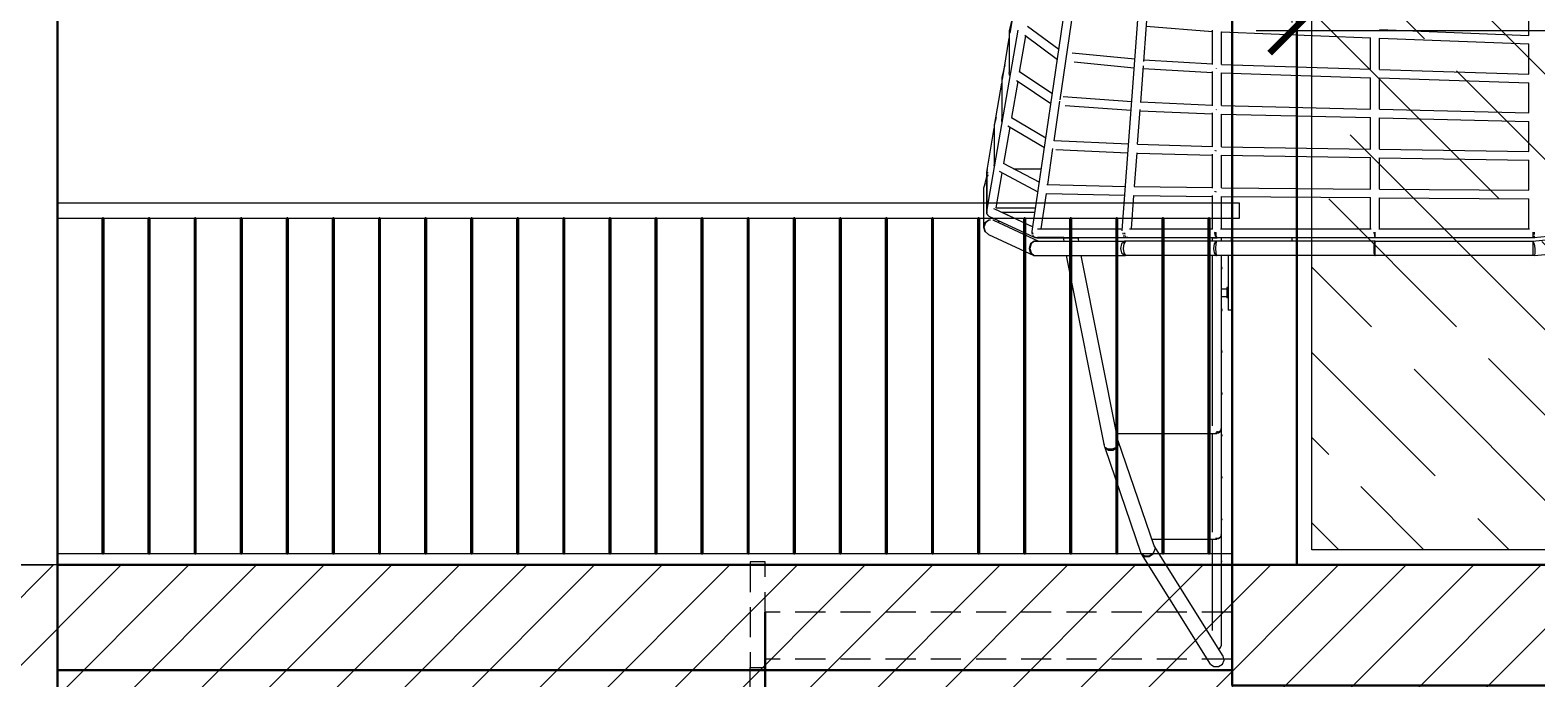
# Model space of a CAD drawing. Header units: millimetres. Extents: x 886808 to 1650903, y -1008069 to 230892.
# Drawn here: x 1015531 to 1020531, y -351785 to -349636 of the extents above; entities that cross this region are included whole.
import ezdxf

# ---------------------------------------------------------------- set-up
doc = ezdxf.new("R2010")
doc.units = ezdxf.units.MM
for name, pattern in [('ACAD_ISO07W100', [3, 0, -3]), ('CENTER', [2, 1.25, -0.25, 0.25, -0.25]), ('DASHED', [0.75, 0.5, -0.25])]:
    doc.linetypes.add(name, pattern=pattern)
doc.layers.get('0').update_dxf_attribs({"lineweight": 0})
for name, color, linetype, lineweight in [('0.NETMANHNHAT-0.05', 251, 'Continuous', 0), ('03- Net Cua- 153', 153, 'Continuous', 9), ('06- Dim- 250', 250, 'Continuous', 0), ('8l NET TO', 8, 'Continuous', 9), ('A-FLOR-HRAL', 11, 'Continuous', 5), ('A-Wall', 113, 'Continuous', 30), ('A_Dim', 8, 'Continuous', 5)]:
    doc.layers.add(name, color=color, linetype=linetype, lineweight=lineweight)
doc.styles.add('ISO2', font='')
doc.styles.add('TIÊU ĐỀ', font='arial.ttf', dxfattribs={"height": 230})
doc.styles.get('ISO2').set_extended_font_data('.VnAvantH')
doc.dimstyles.new('1-100', dxfattribs={"dimtxt": 230, "dimasz": 150, "dimexe": 150, "dimexo": 300, "dimgap": 90, "dimtad": 1, "dimdec": 0, "dimrnd": 5, "dimzin": 0, "dimtxsty": 'TIÊU ĐỀ', "dimblk": 'ARCHTICK', "dimcen": 100, "dimdle": 120, "dimclrd": 256, "dimclre": 256, "dimclrt": 2, "dimadec": 0, "dimazin": 0, "dimtfac": 1, "dimtdec": 0, "dimtix": 1, "dimtmove": 1, "dimatfit": 3, "dimldrblk": 'OPEN30', "dimfxl": 900, "dimtolj": 1, "dimtzin": 0, "dimlwd": 13, "dimlwe": 13, "dimarcsym": 1})
doc.dimstyles.new('Copy of 1-100-Ll', dxfattribs={"dimtxt": 700, "dimasz": 150, "dimexe": 150, "dimexo": 300, "dimgap": 90, "dimtad": 1, "dimdec": 0, "dimrnd": 5, "dimzin": 0, "dimtxsty": 'ISO2', "dimblk": 'ARCHTICK', "dimcen": 100, "dimdle": 120, "dimclrd": 256, "dimclre": 256, "dimclrt": 2, "dimadec": 0, "dimazin": 0, "dimtfac": 1, "dimtdec": 0, "dimtix": 1, "dimtmove": 1, "dimatfit": 3, "dimldrblk": 'OPEN30', "dimfxl": 900, "dimtolj": 1, "dimtzin": 0, "dimlwd": 13, "dimlwe": 13, "dimarcsym": 1})

# ---------------------------------------------------------------- blocks, each defined once
blk = doc.blocks.new('*U645')
at = {"layer": 'A-Wall', "transparency": 33554636}
blk.add_lwpolyline([(150, -1112.7), (153, -1112.7), (153, 0), (150, 0)], close=True, dxfattribs=at)
blk = doc.blocks.new('*U646')
at = {"layer": 'A-FLOR-HRAL', "color": 0, "linetype": 'ByBlock', "lineweight": -2, "transparency": 16777216}
for p in [(1415649.5, -113589.7), (1415802.5, -113589.7), (1415955.5, -113589.7), (1416108.5, -113589.7), (1416261.5, -113589.7), (1416414.5, -113589.7), (1416567.5, -113589.7), (1416720.5, -113589.7), (1416873.5, -113589.7), (1417026.5, -113589.7), (1417179.5, -113589.7), (1417332.5, -113589.7), (1417485.5, -113589.7), (1417638.5, -113589.7), (1417791.5, -113589.7), (1417944.5, -113589.7), (1418097.5, -113589.7), (1418250.5, -113589.7), (1418403.5, -113589.7), (1418556.5, -113589.7), (1418709.5, -113589.7), (1418862.5, -113589.7), (1419015.5, -113589.7), (1419168.5, -113589.7), (1419321.5, -113589.7)]:
    blk.add_blockref('*U645', p, dxfattribs=at)
blk = doc.blocks.new('_ArchTick')
at = {"color": 0, "linetype": 'ByBlock', "const_width": 0.15}
blk.add_lwpolyline([(-0.5, -0.5), (0.5, 0.5)], dxfattribs=at)
blk = doc.blocks.new('*D685')
at = {"layer": 'A_Dim', "lineweight": 13, "transparency": 16777216}
for p, q in [((1012689.4, -351530.1), (1012689.4, -347690.1)), ((1015321.8, -347810.1), (1012539.4, -347810.1)), ((1014607, -351410.1), (1012539.4, -351410.1))]:
    blk.add_line(p, q, dxfattribs=at)
at = {"layer": 'Defpoints', "color": 0, "transparency": 16777216}
for p in [(1012689.4, -347810.1), (1015621.8, -347810.1), (1014907, -351410.1)]:
    blk.add_point(p, dxfattribs=at)
at = {"layer": 'A_Dim', "lineweight": 13, "transparency": 16777216, "xscale": 150, "yscale": 150, "zscale": 150}
for p, rotation in [((1012689.4, -347810.1), 90), ((1012689.4, -351410.1), 270)]:
    blk.add_blockref('_ArchTick', p, dxfattribs=dict(at, rotation=rotation))
at = {"layer": 'A_Dim', "color": 2, "transparency": 16777216, "insert": (1012481.9, -349610.1), "char_height": 230, "attachment_point": 5, "rotation": 90, "style": 'TIÊU ĐỀ'}
blk.add_mtext('\\A1;3600', dxfattribs=at)
blk = doc.blocks.new('_Open30')
at = {"color": 0, "linetype": 'ByBlock', "lineweight": -2}
for p, q in [((-1, 0.268), (0, 0)), ((0, 0), (-1, -0.268)), ((0, 0), (-1, 0))]:
    blk.add_line(p, q, dxfattribs=at)
blk = doc.blocks.new('A$C62D649C3')
at = {"transparency": 33554636}
for p, q in [((3638.8, 9371.7), (4236, 13452.1)), ((3935.7, 9359.1), (4227, 13339.8)), ((3729.3, 9792.9), (4205.6, 13047.5)), ((4006.8, 9919.9), (4235.1, 13039.6)), ((5285.1, 10006.6), (5285.1, 10106.4)), ((3575.2, 10085.1), (3560.4, 10023.3)), ((3563.2, 10013.7), (3575.1, 10084.6)), ((3497.3, 9487.6), (3590, 10024.4)), ((3560.4, 10023.3), (3560.4, 9883.8)), ((3594.9, 9884.8), (3615.6, 10004.6)), ((3612.6, 10006.9), (3720.1, 9927.1)), ((3621.2, 10037.4), (3725, 9960.4)), ((4015.4, 10037.4), (4235.1, 10019.9)), ((4235.1, 9909.9), (4235.1, 10023.6)), ((4263.6, 10018.5), (4265.1, 10018.4)), ((4265.1, 10018.4), (4760.1, 9998.8)), ((4265.1, 9910.4), (4265.1, 10018.4)), ((4760.1, 9998.8), (4760.1, 9998.8)), ((4760.1, 9894.8), (4760.1, 9998.8)), ((4790.1, 10026.2), (5285.1, 10006.6)), ((3537.6, 9860.6), (3560.4, 9997)), ((3769.2, 9948.7), (3977.3, 9928.3)), ((4789.4, 9997.6), (5285.8, 9978)), ((4790.1, 9893.8), (4790.1, 9997.6)), ((5285.1, 9878.1), (5285.1, 9978)), ((3545.7, 9908.8), (3535.5, 9866.7)), ((3775.6, 9919), (3975.2, 9899.4)), ((3996.8, 9783.7), (4005.8, 9906.1)), ((4007.2, 9926), (4235.1, 9912)), ((4265.1, 9910.5), (4760.1, 9894.8)), ((3535.5, 9866.7), (3535.4, 9730.2)), ((3561.3, 9874.8), (3560.4, 9883.8)), ((3563.7, 9872.1), (3561.3, 9874.8)), ((3568.7, 9733.7), (3589.5, 9853.5)), ((3584.5, 9856.8), (3589.5, 9853.5)), ((3589.5, 9853.5), (3698.7, 9780.7)), ((3595, 9885.7), (3703.5, 9813.5)), ((4005.1, 9896.9), (4235.1, 9882.9)), ((4235.1, 9773.3), (4235.1, 9886.5)), ((4248, 9896.6), (4248.1, 9897.7)), ((4248, 9896.2), (4248, 9896.6)), ((4263.6, 9881.9), (4760.1, 9866.2)), ((4265.1, 9773.9), (4265.1, 9881.9)), ((4760.1, 9894.7), (4760.1, 9894.8)), ((4760.1, 9762.1), (4760.1, 9866.3)), ((4789.4, 9865.3), (5285.8, 9849.5)), ((4790.1, 9893.8), (5285.1, 9878.1)), ((4790.1, 9761.4), (4790.1, 9865.2)), ((5285.1, 9749.7), (5285.1, 9849.5)), ((3511.9, 9707.3), (3535.5, 9847.8)), ((3739.7, 9803.5), (3967, 9787.4)), ((3709.3, 9656.3), (3728.6, 9788.4)), ((3745.8, 9773.8), (3964.9, 9758.3)), ((3986.7, 9645.5), (3995.1, 9760.2)), ((3994.8, 9756.5), (4235.1, 9745.9)), ((3997, 9785.7), (4235.1, 9775.2)), ((4235.1, 9636.6), (4235.1, 9749.4)), ((4244.1, 9761.6), (4244.1, 9761.7)), ((4244.1, 9761.5), (4244.1, 9761.6)), ((4247.9, 9760), (4248, 9761.2)), ((4247.9, 9759.5), (4247.9, 9760)), ((4265.1, 9773.9), (4760.1, 9762.1)), ((4790.1, 9761.4), (5285.1, 9749.7)), ((5285.1, 9749.6), (5285.1, 9749.7)), ((3486, 9552.4), (3510.5, 9698.6)), ((3516.5, 9734.6), (3510.5, 9710.2)), ((3510.5, 9710.2), (3510.5, 9576.6)), ((3536.2, 9721.2), (3535.4, 9730.2)), ((3537.4, 9719.9), (3536.2, 9721.2)), ((3542.4, 9581.4), (3563.3, 9702)), ((3555.6, 9706.6), (3677.2, 9634.3)), ((3568.2, 9734), (3681.9, 9666.4)), ((4263.6, 9745.4), (4760.1, 9733.6)), ((4265.1, 9637.3), (4265.1, 9745.3)), ((4760.1, 9629.5), (4760.1, 9733.8)), ((4789.4, 9732.9), (5285.8, 9721.1)), ((4790.1, 9629), (4790.1, 9732.9)), ((5285.1, 9621.2), (5285.1, 9721.1)), ((3709.5, 9657.8), (3956.7, 9646.5)), ((3688.1, 9511.4), (3705.6, 9631)), ((3715.3, 9628.1), (3954.6, 9617.2)), ((3976.4, 9505.2), (3984.6, 9617)), ((3984.6, 9616), (4235.1, 9608.9)), ((3986.3, 9645.5), (4235.1, 9638.4)), ((4235.1, 9500), (4235.1, 9612.3)), ((4244, 9625.2), (4244.1, 9625.6)), ((4244.1, 9624.7), (4244, 9625.2)), ((4247.7, 9623.3), (4247.8, 9624.6)), ((4247.7, 9622.8), (4247.7, 9623.3)), ((4263.5, 9608.8), (4760.1, 9601)), ((4265.1, 9637.3), (4760.1, 9629.5)), ((4265.1, 9500.8), (4265.1, 9608.8)), ((4760.1, 9496.9), (4760.1, 9601.2)), ((4789.4, 9600.5), (5285.8, 9592.6)), ((4790.1, 9629), (5285.1, 9621.2)), ((4790.1, 9496.7), (4790.1, 9600.5)), ((3486.1, 9553.2), (3485.1, 9550)), ((3485.1, 9550), (3485.1, 9420)), ((3487.6, 9562), (3485.5, 9553.6)), ((3485.5, 9553.6), (3485.5, 9423.1)), ((3486, 9552.4), (3486.2, 9552.3)), ((3487.9, 9552), (3490.4, 9551.6)), ((3488.5, 9551.9), (3487.9, 9549.5)), ((3487.9, 9549.5), (3487.9, 9549.5)), ((3511.2, 9568), (3510.5, 9576.6)), ((3517, 9434.3), (3537.1, 9550.4)), ((3526.4, 9556), (3655.8, 9487.6)), ((3539.7, 9582.9), (3660.4, 9519.1)), ((3574.9, 9564.3), (3667, 9564.3)), ((5285.1, 9492.7), (5285.1, 9592.6)), ((3479.1, 9512), (3475.1, 9500)), ((3475.1, 9500), (3475.1, 9370)), ((3478.5, 9511.6), (3477, 9505.8)), ((3485.1, 9538), (3478.5, 9511.6)), ((3479.3, 9512.1), (3478.5, 9511.6)), ((3479.8, 9514.3), (3479.7, 9513.7)), ((3481.5, 9515.4), (3479.8, 9514.3)), ((3487.9, 9545.4), (3489.2, 9543.1)), ((3487.9, 9541.4), (3490.4, 9539.7)), ((3489.2, 9543.1), (3490.4, 9542.4)), ((3490.4, 9521.7), (3490.4, 9521.7)), ((3684.8, 9511.4), (3946.4, 9505.7)), ((3974.7, 9505.2), (4235.1, 9501.6)), ((4265.1, 9500.8), (4760.1, 9496.9)), ((3486.1, 9422.8), (3497.3, 9487.6)), ((3666.7, 9364.8), (3683.8, 9482.3)), ((3684.3, 9481.9), (3944.3, 9476.2)), ((3966.2, 9364.8), (3974.3, 9475.9)), ((3974.3, 9475.6), (4235.1, 9472)), ((4235.1, 9364.1), (4235.1, 9475.2)), ((4243.8, 9488.9), (4244, 9489.7)), ((4243.9, 9487.8), (4243.8, 9488.9)), ((4247.5, 9486.6), (4247.6, 9488.2)), ((4247.5, 9486.1), (4247.5, 9486.6)), ((4263.5, 9472.3), (4760.1, 9468.3)), ((4265.1, 9364.3), (4265.1, 9472.3)), ((4760.1, 9364.3), (4760.1, 9468.7)), ((4789.4, 9468.1), (5285.7, 9464.2)), ((4790.1, 9496.7), (5285.1, 9492.7)), ((4790.1, 9364.3), (4790.1, 9468.1)), ((5285.1, 9364.3), (5285.1, 9464.2)), ((3485.6, 9421.6), (3485.1, 9420)), ((3485.1, 9420), (3485.9, 9417.5)), ((3485.7, 9420.2), (3485.5, 9423.1)), ((3486.1, 9421.4), (3485.6, 9420)), ((3485.6, 9420), (3486.5, 9416.9)), ((3486.2, 9414), (3485.8, 9419.6)), ((3486, 9422.4), (3486.1, 9422.8)), ((3486, 9422.4), (3486.2, 9422.4)), ((3487.9, 9412.1), (3486.2, 9414)), ((3487.6, 9412.3), (3487.9, 9411.4)), ((3487.7, 9412.6), (3488.1, 9411.3)), ((3487.9, 9411.4), (3488.1, 9411.3)), ((3488.1, 9411.3), (3490.6, 9409.3)), ((3492.1, 9407.2), (3489.6, 9410.1)), ((3492.1, 9407.2), (3643.2, 9336.7)), ((3508.6, 9432.5), (3511, 9431.4)), ((3511, 9431.4), (3511.1, 9431.4)), ((3511.1, 9431.4), (3638.8, 9371.7)), ((3517, 9434.3), (3648, 9434.3)), ((3535.4, 9420), (3638.8, 9371.7)), ((3535.4, 9420), (3645.9, 9420)), ((5297.4, 9323.8), (6295.1, 9423.5)), ((5302.3, 9335.8), (6302.3, 9435.8)), ((3479.8, 9384.3), (3475.1, 9370)), ((3475.1, 9370), (3479.8, 9355.7)), ((3481.1, 9384.6), (3476, 9370)), ((3476, 9370), (3480.1, 9355.4)), ((3492.3, 9393.1), (3479.8, 9384.3)), ((3479.8, 9355.7), (3480.1, 9355.6)), ((3480.1, 9355.4), (3491.8, 9346.4)), ((3491.3, 9392), (3481.1, 9384.6)), ((3493, 9393.1), (3492.3, 9393.1)), ((3493.5, 9393.6), (3493, 9393.2)), ((3498.2, 9393.6), (3493.5, 9393.6)), ((3507.8, 9393.1), (3505.4, 9393.1)), ((3507.9, 9393), (3507.8, 9393.1)), ((3508.6, 9393.5), (3657.9, 9323.8)), ((3525.1, 9391.8), (3525.1, 9385.8)), ((3636.1, 9351.4), (3635.6, 9350)), ((3635.6, 9350), (3636.5, 9346.9)), ((3636, 9352.1), (3636.1, 9352.8)), ((3636, 9352.1), (3636.3, 9352)), ((3636.1, 9352.8), (3636.6, 9356.2)), ((3636.6, 9356.2), (3638.8, 9371.7)), ((3637.9, 9351.2), (3637.6, 9350)), ((3637.6, 9350), (3638.5, 9346.8)), ((3638.8, 9371.7), (3638.8, 9371.7)), ((3654.1, 9364.3), (3936.1, 9364.3)), ((3656.6, 9364.8), (3936.1, 9364.8)), ((3935.6, 9358), (3935.7, 9358.8)), ((3937.9, 9351.2), (3937.6, 9350)), ((3937.6, 9350), (3938.5, 9346.8)), ((3938.1, 9351.8), (3938.4, 9351.9)), ((3938.4, 9351.9), (3938.7, 9351.9)), ((3943.5, 9351.2), (3943.4, 9350)), ((3943.4, 9350), (3943.8, 9346.8)), ((3959.6, 9364.3), (4235.1, 9364.3)), ((3961.7, 9364.8), (4235.1, 9364.8)), ((4243.5, 9351.2), (4243.4, 9350)), ((4243.4, 9350), (4244.6, 9341.2)), ((4243.5, 9352.5), (4243.8, 9353.8)), ((4244, 9343.4), (4243.5, 9352.5)), ((4243.6, 9351.9), (4243.5, 9351.2)), ((4243.6, 9351.9), (4245.4, 9352.1)), ((4243.6, 9351.9), (4243.7, 9352.1)), ((4245.4, 9352.1), (4247.6, 9352.1)), ((4247.3, 9350), (4247.4, 9352.1)), ((4247.8, 9341.2), (4247.3, 9350)), ((4262, 9364.3), (4761.6, 9364.3)), ((4769.6, 9352.4), (4770.4, 9352.5)), ((4770.4, 9352.5), (4773, 9352.5)), ((4772.4, 9352.5), (4772.3, 9350)), ((4772.3, 9350), (4772.8, 9341.2)), ((4775.1, 9335.7), (4775.1, 9353.5)), ((4787.8, 9364.3), (5287.4, 9364.3)), ((5300.1, 9335.7), (5300.1, 9353.5)), ((5302.2, 9352.6), (5304.7, 9352.6)), ((5303, 9350.1), (5303, 9350)), ((5303, 9350), (5303.1, 9345.7)), ((5303.9, 9276.3), (6303.9, 9376.3)), ((5304.7, 9352.6), (5305.4, 9352.5)), ((3491.8, 9346.4), (3641.8, 9276.4)), ((3631.1, 9314.6), (3626, 9300)), ((3626, 9300), (3630.1, 9285.4)), ((3633.2, 9314.7), (3629.3, 9300)), ((3629.3, 9300), (3633.2, 9285.3)), ((3643.5, 9323.6), (3631.1, 9314.6)), ((3642.2, 9322.5), (3633.2, 9314.7)), ((3637.7, 9342.6), (3638.1, 9341.3)), ((3638.1, 9341.3), (3640.6, 9339.3)), ((3639.6, 9342.4), (3640, 9341.2)), ((3640, 9341.2), (3642.3, 9339.2)), ((3643.2, 9336.7), (3643.2, 9336.7)), ((3643.2, 9336.7), (3645.1, 9335.8)), ((3651.5, 9335.2), (3643.3, 9336.7)), ((3643.6, 9323.8), (3643.5, 9323.7)), ((3643.8, 9323.6), (3643.5, 9323.6)), ((3643.6, 9323.8), (3943.6, 9323.8)), ((3644, 9336.7), (3645.1, 9335.8)), ((3645.1, 9336.7), (3646.2, 9335.7)), ((3645.1, 9335.8), (3654, 9335.8)), ((3646.2, 9335.7), (3653.9, 9335.7)), ((3650.1, 9336.7), (3650.1, 9335.7)), ((3651.5, 9335.2), (3789.6, 9335.2)), ((3653.9, 9335.7), (3654, 9335.8)), ((3741.2, 9335.7), (3653.9, 9335.7)), ((3654, 9335.8), (3655.2, 9336.7)), ((3654.2, 9336), (3655.1, 9336.7)), ((3742.8, 9323.8), (3741, 9336.7)), ((3741.2, 9335.7), (3789.5, 9335.7)), ((3791.1, 9323.8), (3789.4, 9336.7)), ((3789.5, 9335.7), (3946.2, 9335.7)), ((4235.1, 9335.2), (3789.6, 9335.2)), ((3933.2, 9314.7), (3929.3, 9300)), ((3929.3, 9300), (3933.2, 9285.3)), ((3943.6, 9323.8), (3933.2, 9314.7)), ((3941, 9314.7), (3938.9, 9300)), ((3938.9, 9300), (3941, 9285.3)), ((3939.6, 9342.4), (3940, 9341.2)), ((3940, 9341.2), (3942.3, 9339.2)), ((3946.6, 9323.8), (3941, 9314.7)), ((3946.6, 9323.8), (3943.6, 9323.8)), ((3944.5, 9342.4), (3944.6, 9341.2)), ((3944.6, 9341.2), (3945.9, 9339.2)), ((3945.1, 9336.7), (3946.2, 9335.7)), ((3946.2, 9335.7), (3948, 9335.7)), ((4246.6, 9323.8), (3946.6, 9323.8)), ((3947.4, 9336.7), (3948, 9335.7)), ((3953.9, 9335.7), (3948, 9335.7)), ((3953.9, 9335.7), (3955.1, 9336.7)), ((3953.9, 9335.7), (4235.1, 9335.7)), ((4235.1, 9323.8), (4235.1, 9336.7)), ((4235.1, 9335.7), (4245.4, 9335.7)), ((4235.1, 9335.2), (4251, 9335.2)), ((4241, 9314.7), (4238.9, 9300)), ((4238.9, 9300), (4241, 9285.3)), ((4246.6, 9323.8), (4241, 9314.7)), ((4246.9, 9336.7), (4244, 9343.4)), ((4244.1, 9336.7), (4245.4, 9335.7)), ((4244.2, 9336.7), (4245.4, 9335.9)), ((4244.6, 9341.2), (4248, 9335.7)), ((4245.4, 9335.9), (4249.2, 9335.9)), ((4245.4, 9335.7), (4248, 9335.7)), ((4246.3, 9314.7), (4245.4, 9300)), ((4245.4, 9300), (4246.3, 9285.3)), ((4248.6, 9323.8), (4246.3, 9314.7)), ((4248.6, 9323.8), (4246.6, 9323.8)), ((4249.2, 9335.9), (4246.9, 9336.7)), ((4249.2, 9335.7), (4247.8, 9341.2)), ((4248, 9335.7), (4249.2, 9335.7)), ((4773.6, 9323.8), (4248.6, 9323.8)), ((4249.2, 9335.7), (4774.2, 9335.7)), ((4251, 9335.2), (4249.5, 9335.7)), ((4251.6, 9335.7), (4251, 9335.2)), ((4265.1, 9323.8), (4265.1, 9335.7)), ((4297.3, 9335.7), (4297.3, 9323.8)), ((4300.1, 9323.8), (4300.1, 9335.7)), ((4500.1, 9323.8), (4500.1, 9335.7)), ((4771.3, 9314.7), (4770.4, 9300)), ((4770.4, 9300), (4771.3, 9285.3)), ((4773.6, 9323.8), (4771.3, 9314.7)), ((4772.8, 9341.2), (4774.2, 9335.7)), ((4775.1, 9323.8), (4773.6, 9323.8)), ((4774.2, 9335.7), (5300.1, 9335.7)), ((4775.1, 9276.2), (4775.1, 9323.8)), ((4775.1, 9323.8), (5300.1, 9323.8)), ((5299.3, 9323.7), (5299.3, 9323.7)), ((5299.3, 9323.7), (5300.1, 9321.6)), ((5301.2, 9335.7), (5300.1, 9335.7)), ((5300.1, 9323.7), (5300.1, 9323.8)), ((5300.1, 9321.6), (5302.6, 9314.6)), ((5300.1, 9278.4), (5300.1, 9321.6)), ((5301.2, 9335.7), (5302.3, 9335.8)), ((5301.2, 9335.7), (5304.7, 9335.7)), ((5302.3, 9335.8), (5301.9, 9335.8)), ((5302.3, 9335.8), (5305.2, 9336.1)), ((5302.3, 9335.8), (5302.3, 9335.8)), ((5302.6, 9314.6), (5305, 9300)), ((5303.3, 9341.2), (5302.8, 9338.6)), ((5303.3, 9341.3), (5303.3, 9341.2)), ((5304.7, 9335.7), (5305.2, 9336.1)), ((5305, 9300), (5305.4, 9285.4)), ((3630.1, 9285.4), (3641.8, 9276.4)), ((3633.2, 9285.3), (3643.6, 9276.2)), ((3641.8, 9276.4), (3643.4, 9276.4)), ((3643.6, 9276.2), (3943.6, 9276.2)), ((3875.8, 8650), (3750.5, 9276.2)), ((3922.4, 8659.8), (3799.1, 9276.2)), ((3933.2, 9285.3), (3943.6, 9276.2)), ((3941, 9285.3), (3946.6, 9276.2)), ((3943.6, 9276.2), (3946.6, 9276.2)), ((4246.6, 9276.2), (3946.6, 9276.2)), ((4235.1, 8711.3), (4235.1, 9276.2)), ((4241, 9285.3), (4246.6, 9276.2)), ((4246.3, 9285.3), (4248.6, 9276.2)), ((4246.6, 9276.2), (4248.6, 9276.2)), ((4773.6, 9276.2), (4248.6, 9276.2)), ((4265.1, 8700), (4265.1, 9276.2)), ((4287.3, 9276.2), (4287.3, 9095)), ((4771.3, 9285.3), (4773.6, 9276.2)), ((4773.6, 9276.2), (4775.1, 9276.2)), ((5300.1, 9276.2), (4775.1, 9276.2)), ((5300.8, 9276.3), (5300.1, 9278.4)), ((5300.1, 9276.2), (5300.1, 9278.4)), ((5303.9, 9276.3), (5300.8, 9276.3)), ((5305.4, 9285.4), (5303.9, 9276.3)), ((4265.1, 9238.8), (4266.3, 9233.4)), ((4266.3, 9233.4), (4265.1, 9231.1)), ((4265.1, 9165.4), (4282.3, 9165.4)), ((4287.3, 9170.4), (4282.3, 9170.4)), ((4282.3, 9170.4), (4282.3, 9135.5)), ((4265.1, 9140.5), (4282.3, 9140.5)), ((4265.1, 9100.4), (4266.4, 9094.5)), ((4287.3, 9135.5), (4282.3, 9135.5)), ((4266.4, 9094.5), (4265.1, 9091.9)), ((4297.3, 9095), (4287.3, 9095)), ((4265.1, 8961.9), (4266.5, 8955.6)), ((4266.5, 8955.6), (4265.1, 8952.9)), ((4265.1, 8823), (4266.5, 8816.8)), ((4266.5, 8816.8), (4265.1, 8814)), ((4262.2, 8692.8), (4265.1, 8700)), ((4262.2, 8694.6), (4265.1, 8700)), ((4263.6, 8700), (4264.3, 8700)), ((4264.3, 8700), (4264.3, 8702.3)), ((4265.1, 8350), (4265.1, 8700)), ((3875.8, 8650), (3875.9, 8649.5)), ((3877.6, 8640.9), (3875.9, 8649.5)), ((3916.7, 8640.9), (3924.3, 8650)), ((3917.1, 8685.7), (4250.1, 8685.7)), ((3917.8, 8637.9), (3924.4, 8650)), ((4041.3, 8313.2), (3922.1, 8661)), ((3924.4, 8650), (3923.3, 8654.9)), ((3924.3, 8650), (3924.1, 8650.8)), ((4235.1, 8358.6), (4235.1, 8685.7)), ((4245.4, 8688.3), (4250.1, 8688.3)), ((4250.1, 8693.3), (4250.1, 8691.3)), ((4250.1, 8691.3), (4250.1, 8685.7)), ((4250.1, 8691.3), (4254.7, 8691.3)), ((4250.1, 8688.3), (4254.7, 8688.3)), ((4254.7, 8691.3), (4262.2, 8694.6)), ((4254.7, 8688.3), (4262.2, 8692.8)), ((4265.1, 8683.8), (4266.4, 8677.9)), ((4266.4, 8677.9), (4265.1, 8675.3)), ((3877.6, 8640.9), (3887.9, 8635.2)), ((3877.8, 8640.7), (3878.5, 8637.9)), ((3878.5, 8637.9), (3889.4, 8630.3)), ((3998.5, 8287.9), (3878.5, 8637.9)), ((3887.9, 8635.2), (3902.9, 8635.2)), ((3889.4, 8630.3), (3904.5, 8630.3)), ((3902.9, 8635.2), (3916.7, 8640.9)), ((3904.5, 8630.3), (3917.8, 8637.9)), ((4265.1, 8544.2), (4266.2, 8539.1)), ((4266.2, 8539.1), (4265.1, 8536.8)), ((4265.1, 8404.2), (4265.9, 8400.3)), ((4265.9, 8400.3), (4265.1, 8398.5)), ((4262.2, 8342.8), (4265.1, 8350)), ((4262.2, 8342), (4265.1, 8350)), ((4264.2, 8350), (4264.3, 8350)), ((4264.3, 8350), (4264.3, 8350.5)), ((4265.1, 8122.8), (4265.1, 8350)), ((4033.6, 8335.7), (4250.1, 8335.7)), ((4037.9, 8286.5), (4044.1, 8300)), ((4271.1, 7947.5), (4041.1, 8313.4)), ((4044.4, 8300), (4043.7, 8303.1)), ((4044.1, 8300), (4044, 8300.3)), ((4044.3, 8299.8), (4044.4, 8300)), ((4235.1, 8031.8), (4235.1, 8335.7)), ((4245.4, 8338.3), (4250.1, 8338.3)), ((4250.1, 8338.3), (4254.7, 8338.3)), ((4250.1, 8338.3), (4250.1, 8335.7)), ((4250.1, 8337), (4254.7, 8337)), ((4254.7, 8338.3), (4262.2, 8342.8)), ((4254.7, 8337), (4262.2, 8342)), ((3998.5, 8287.9), (4009.4, 8280.3)), ((3998.8, 8287.7), (3999, 8286.5)), ((3999, 8286.5), (4010, 8278.2)), ((4229, 7920.6), (3999, 8286.5)), ((4009.4, 8280.3), (4024.5, 8280.3)), ((4010, 8278.2), (4024.8, 8278.2)), ((4024.5, 8280.3), (4037.8, 8287.9)), ((4024.8, 8278.2), (4037.9, 8286.5)), ((4037.8, 8287.9), (4042, 8295.7)), ((4265.1, 8263.8), (4265.6, 8261.5)), ((4265.6, 8261.5), (4265.1, 8260.4)), ((4265.1, 8122.8), (4265.1, 8122.8)), ((4265.1, 8122.8), (4265.1, 8122.7)), ((4265.1, 7984), (4265.1, 8122.7)), ((4255.8, 7971.8), (4262.2, 7976)), ((4260.7, 7976), (4258.8, 7974.7)), ((4260.9, 7976.4), (4260.7, 7976)), ((4262.2, 7976), (4265.1, 7984)), ((4229, 7920.6), (4240, 7912.3)), ((4240, 7912.3), (4254.8, 7912.3)), ((4254.8, 7912.3), (4267.9, 7920.6)), ((4267.9, 7920.6), (4274.1, 7934)), ((4274.1, 7934), (4271.1, 7947.5))]:
    blk.add_line(p, q, dxfattribs=at)
blk = doc.blocks.new('*D658')
at = {"layer": 'A_Dim', "lineweight": 13, "transparency": 16777216}
for p, q in [((1019721.8, -349611.2), (1019721.8, -349487.5)), ((1025171.8, -349611.2), (1025171.8, -349487.5)), ((1019601.8, -349637.5), (1025291.8, -349637.5))]:
    blk.add_line(p, q, dxfattribs=at)
at = {"layer": 'Defpoints', "color": 0, "transparency": 16777216}
for p in [(1025171.8, -349637.5), (1019721.8, -349911.2), (1025171.8, -349911.2)]:
    blk.add_point(p, dxfattribs=at)
at = {"layer": 'A_Dim', "lineweight": 13, "transparency": 16777216, "xscale": 150, "yscale": 150, "zscale": 150, "rotation": 180}
blk.add_blockref('_ArchTick', (1019721.8, -349637.5), dxfattribs=at)
at = {"layer": 'A_Dim', "lineweight": 13, "transparency": 16777216, "xscale": 150, "yscale": 150, "zscale": 150}
blk.add_blockref('_ArchTick', (1025171.8, -349637.5), dxfattribs=at)
at = {"layer": 'A_Dim', "color": 2, "transparency": 16777216, "insert": (1022446.8, -349430), "char_height": 230, "attachment_point": 5, "style": 'TIÊU ĐỀ'}
blk.add_mtext('\\A1;5450', dxfattribs=at)
blk = doc.blocks.new('*D1485')
at = {"layer": 'A_Dim', "lineweight": 13, "transparency": 16777216}
for p, q in [((1019521.8, -351110.1), (1019521.8, -343046.5)), ((1047521.8, -346125.5), (1047521.8, -343046.5)), ((1019401.8, -343196.5), (1047641.8, -343196.5))]:
    blk.add_line(p, q, dxfattribs=at)
at = {"layer": 'Defpoints', "color": 0, "transparency": 16777216}
for p in [(1047521.8, -343196.5), (1047521.8, -346425.5), (1019521.8, -351410.1)]:
    blk.add_point(p, dxfattribs=at)
at = {"layer": 'A_Dim', "lineweight": 13, "transparency": 16777216, "xscale": 150, "yscale": 150, "zscale": 150, "rotation": 180}
blk.add_blockref('_ArchTick', (1019521.8, -343196.5), dxfattribs=at)
at = {"layer": 'A_Dim', "lineweight": 13, "transparency": 16777216, "xscale": 150, "yscale": 150, "zscale": 150}
blk.add_blockref('_ArchTick', (1047521.8, -343196.5), dxfattribs=at)
at = {"layer": 'A_Dim', "color": 2, "transparency": 16777216, "insert": (1033521.8, -342744.5), "char_height": 700, "attachment_point": 5, "style": 'ISO2'}
blk.add_mtext('\\A1;28000', dxfattribs=at)

msp = doc.modelspace()

# ---------------------------------------------------------------- hatches: boundary and pattern name
at = {"layer": 'A_Dim', "transparency": 33554534}
h = msp.add_hatch(dxfattribs=at)
h.set_pattern_fill('GOST_WOOD', color=256, scale=100, angle=45)
h.set_pattern_definition([(135, (-400027.74, -231402.14), (424.26407, 424.26407), [1000, -200]), (135, (-399744.9, -231402.14), (424.26407, 424.26407), [600, -150, 300, -150]), (135, (-399391.34, -231472.86), (424.26407, 424.26407), [1000, -200])])
h.paths.add_polyline_path([(1030886.8, -348810.1), (1029841.8, -348810.1), (1029841.8, -351360.1), (1030886.8, -351360.1)])
h.paths.add_polyline_path([(1030886.8, -348260.1), (1029841.8, -348260.1), (1029841.8, -348760.1), (1030886.8, -348760.1)])
h.paths.add_polyline_path([(1029791.8, -348260.1), (1028186.8, -348260.1), (1028186.8, -348760.1), (1029791.8, -348760.1)])
h.paths.add_polyline_path([(1028136.8, -348260.1), (1026531.8, -348260.1), (1026531.8, -348760.1), (1028136.8, -348760.1)])
h.paths.add_polyline_path([(1026481.8, -348260.1), (1025436.8, -348260.1), (1025436.8, -348760.1), (1026481.8, -348760.1)])
h.paths.add_polyline_path([(1026481.8, -348810.1), (1025436.8, -348810.1), (1025436.8, -351360.1), (1026481.8, -351360.1)])
h.paths.add_polyline_path([(1028186.8, -350660.1), (1028136.8, -350660.1), (1028136.8, -351360.1), (1028186.8, -351360.1)])
h.paths.add_polyline_path([(1029791.8, -350660.1), (1028186.8, -350660.1), (1028186.8, -351360.1), (1029791.8, -351360.1)])
h.paths.add_polyline_path([(1028136.8, -350660.1), (1026531.8, -350660.1), (1026531.8, -351360.1), (1028136.8, -351360.1)])
h.paths.add_polyline_path([(1025136.8, -348810.1), (1024141.8, -348810.1), (1024141.8, -351360.1), (1025136.8, -351360.1)])
h.paths.add_polyline_path([(1025136.8, -348260.1), (1024141.8, -348260.1), (1024141.8, -348760.1), (1025136.8, -348760.1)])
h.paths.add_polyline_path([(1024091.8, -348260.1), (1022486.8, -348260.1), (1022486.8, -348760.1), (1024091.8, -348760.1)])
h.paths.add_polyline_path([(1022436.8, -348260.1), (1020831.8, -348260.1), (1020831.8, -348760.1), (1022436.8, -348760.1)])
h.paths.add_polyline_path([(1020781.8, -348260.1), (1019786.8, -348260.1), (1019786.8, -348760.1), (1020781.8, -348760.1)])
h.paths.add_polyline_path([(1020781.8, -348810.1), (1019786.8, -348810.1), (1019786.8, -351360.1), (1020781.8, -351360.1)])
h.paths.add_polyline_path([(1022436.8, -348810.1), (1020831.8, -348810.1), (1020831.8, -351360.1), (1022436.8, -351360.1)])
h.paths.add_polyline_path([(1024091.8, -348810.1), (1022486.8, -348810.1), (1022486.8, -351360.1), (1024091.8, -351360.1)])
h.paths.add_polyline_path([(1045811.7, -348810.1), (1044261.9, -348810.1), (1044261.9, -351360.1), (1045811.7, -351360.1)])
h.paths.add_polyline_path([(1041291.8, -350660.1), (1039686.8, -350660.1), (1039686.8, -351360.1), (1041291.8, -351360.1)])
h.paths.add_polyline_path([(1039636.8, -350660.1), (1038031.8, -350660.1), (1038031.8, -351360.1), (1039636.8, -351360.1)])
h.paths.add_polyline_path([(1035541.8, -350660.1), (1033936.8, -350660.1), (1033936.8, -351360.1), (1035541.8, -351360.1)])
h.paths.add_polyline_path([(1033886.8, -350660.1), (1032281.8, -350660.1), (1032281.8, -351360.1), (1033886.8, -351360.1)])
h.paths.add_polyline_path([(1044211.9, -348810.1), (1042686.8, -348810.1), (1042686.8, -351360.1), (1044211.9, -351360.1)])
h.paths.add_polyline_path([(1044211.9, -348260.1), (1042686.8, -348260.1), (1042686.8, -348760.1), (1044211.9, -348760.1)])
h.paths.add_polyline_path([(1045737, -348260.1), (1045036.8, -348260.1), (1044261.9, -348260.1), (1044261.9, -348760.1), (1045737, -348760.1)])
h.paths.add_polyline_path([(1047436.8, -348817.9), (1045861.7, -348810.1), (1045861.7, -351360.1), (1047436.8, -351367.9)])
h.paths.add_polyline_path([(1047386.8, -348260.1), (1045837, -348260.1), (1045837, -348760.1), (1047386.8, -348760.1)])
h.paths.add_polyline_path([(1031186.8, -348810.1), (1031186.8, -351360.1), (1032231.8, -351360.1), (1032231.8, -348810.1)])
h.paths.add_polyline_path([(1031186.8, -348260.1), (1031186.8, -348760.1), (1032231.8, -348760.1), (1032231.8, -348260.1)])
h.paths.add_polyline_path([(1032281.8, -348260.1), (1032281.8, -348760.1), (1035541.8, -348760.1), (1035541.8, -348260.1)])
h.paths.add_polyline_path([(1036636.8, -348760.1), (1036636.8, -348260.1), (1035591.8, -348260.1), (1035591.8, -348760.1)])
h.paths.add_polyline_path([(1036636.8, -348810.1), (1035591.8, -348810.1), (1035591.8, -351360.1), (1036636.8, -351360.1)])
h.paths.add_polyline_path([(1037981.8, -348760.1), (1037981.8, -348260.1), (1036936.8, -348260.1), (1036936.8, -348760.1)])
h.paths.add_polyline_path([(1036936.8, -351360.1), (1037981.8, -351360.1), (1037981.8, -348810.1), (1036936.8, -348810.1)])
h.paths.add_polyline_path([(1041291.8, -348760.1), (1041291.8, -348260.1), (1038031.8, -348260.1), (1038031.8, -348760.1)])
h.paths.add_polyline_path([(1042386.8, -348760.1), (1042386.8, -348260.1), (1041341.8, -348260.1), (1041341.8, -348760.1)])
h.paths.add_polyline_path([(1041341.8, -351360.1), (1042386.8, -351360.1), (1042386.8, -348810.1), (1041341.8, -348810.1)])
at = {"layer": 'A_Dim', "transparency": 33554457}
h = msp.add_hatch(dxfattribs=at)
h.set_pattern_fill('ANSI31', color=256, scale=50)
h.paths.add_polyline_path([(1057771.5, -351410.1), (1012052.5, -351410.1), (1012052.5, -360423), (1057771.5, -360423)])

# ---------------------------------------------------------------- linework, layer by layer
at = {"layer": '0.NETMANHNHAT-0.05', "transparency": 33554636}
for p, q in [((1019546.8, -350210.1), (1015621.8, -350210.1)), ((1015621.8, -350210.1), (1015621.8, -350260.1)), ((1019546.8, -350260.1), (1019546.8, -350210.1)), ((1019546.8, -350260.1), (1019546.8, -350210.1)), ((1015621.8, -350260.1), (1019546.8, -350260.1)), ((1015621.8, -350260.1), (1019546.8, -350260.1)), ((1015621.8, -351372.8), (1019521.8, -351372.8)), ((1015621.8, -351410.1), (1015621.8, -351372.8)), ((1019521.8, -351410.1), (1015621.8, -351410.1))]:
    msp.add_line(p, q, dxfattribs=at)
msp.add_lwpolyline([(1017921.8, -351750.3), (1017971.8, -351750.3), (1017971.8, -352975.3), (1017921.8, -352997.2)], close=True, dxfattribs=at)
at = {"layer": '03- Net Cua- 153', "linetype": 'Continuous', "transparency": 33554636}
for points in [[(1019736.8, -348210.1), (1025186.8, -348210.1), (1025186.8, -351410.1), (1019736.8, -351410.1)], [(1019786.8, -348260.1), (1025136.8, -348260.1), (1025136.8, -351360.1), (1019786.8, -351360.1)]]:
    msp.add_lwpolyline(points, close=True, dxfattribs=at)
at = {"layer": '06- Dim- 250', "linetype": 'DASHED', "ltscale": 200, "transparency": 33554636}
msp.add_lwpolyline([(1017921.8, -351750.3), (1017971.8, -351750.3), (1017971.8, -351400.3), (1017921.8, -351400.3)], close=True, dxfattribs=at)
for points in [[(1019521.8, -351566.6), (1017971.8, -351566.6)], [(1019521.8, -351723.1), (1017971.8, -351723.1)]]:
    msp.add_lwpolyline(points, dxfattribs=at)
at = {"layer": '8l NET TO', "color": 251, "linetype": 'CENTER', "ltscale": 1000, "true_color": 0x636466, "transparency": 33554636}
for p, q in [((1019521.8, -344100.9), (1019521.8, -362079.6)), ((1014356.4, -351410.1), (1058473.3, -351410.1))]:
    msp.add_line(p, q, dxfattribs=at)
at = {"layer": 'A-Wall', "transparency": 33554636}
for p, q in [((1019521.8, -351197.4), (1019521.8, -346208.1)), ((1015621.8, -347010.1), (1015621.8, -359660.1)), ((1017971.8, -352975.3), (1017971.8, -351750.3))]:
    msp.add_line(p, q, dxfattribs=at)
for points in [[(1019521.8, -351410.1), (1019736.8, -351410.1), (1019736.8, -348210.1), (1019521.8, -348210.1)], [(1019736.8, -348210.1), (1047436.8, -348210.1), (1047436.8, -351410.1), (1019736.8, -351410.1)], [(1019521.8, -351410.1), (1015621.8, -351410.1), (1015621.8, -351760.1), (1019521.8, -351760.1)], [(1019521.8, -351810.1), (1047436.8, -351810.1), (1047436.8, -351410.1), (1019521.8, -351410.1)]]:
    msp.add_lwpolyline(points, close=True, dxfattribs=at)
for points in [[(1019521.8, -351410.1), (1017971.8, -351410.1)], [(1017971.8, -352975.3), (1017971.8, -351566.6)]]:
    msp.add_lwpolyline(points, dxfattribs=at)
at = {"layer": 'A_Dim'}
msp.add_lwpolyline([(1057771.5, -351410.1), (1012052.5, -351410.1), (1012052.5, -360423), (1057771.5, -360423)], close=True, dxfattribs=at)

# ---------------------------------------------------------------- block references
at = {"layer": 'A-FLOR-HRAL', "transparency": 33554636}
msp.add_blockref('*U646', (-400027.7, -236670.4), dxfattribs=at)
at = {"layer": 'A_Dim', "linetype": 'ACAD_ISO07W100', "transparency": 33554534}
msp.add_blockref('A$C62D649C3', (1015221.7, -359660.1), dxfattribs=at)

# ---------------------------------------------------------------- dimensions: what is measured, and where the dimension line sits
at = {"layer": 'A_Dim', "transparency": 33554636}
dim = msp.add_linear_dim(base=(1047521.8, -343196.5), p1=(1019521.8, -351410.1), p2=(1047521.8, -346425.5), dimstyle='Copy of 1-100-Ll', dxfattribs=at)
dim.commit()
dim.dimension.update_dxf_attribs({"geometry": '*D1485', "text_midpoint": (1033521.8, -342744.5)})
dim = msp.add_linear_dim(base=(1012689.4, -347810.1), p1=(1014907, -351410.1), p2=(1015621.8, -347810.1), angle=90, dimstyle='1-100', override={"dimscale": 1}, dxfattribs=at)
dim.commit()
dim.dimension.update_dxf_attribs({"geometry": '*D685', "text_midpoint": (1012481.9, -349610.1)})
dim = msp.add_linear_dim(base=(1025171.8, -349637.5), p1=(1019721.8, -349911.2), p2=(1025171.8, -349911.2), dimstyle='1-100', override={"dimscale": 1}, dxfattribs=at)
dim.commit()
dim.dimension.update_dxf_attribs({"geometry": '*D658', "text_midpoint": (1022446.8, -349430)})

doc.saveas('drawing.dxf')
